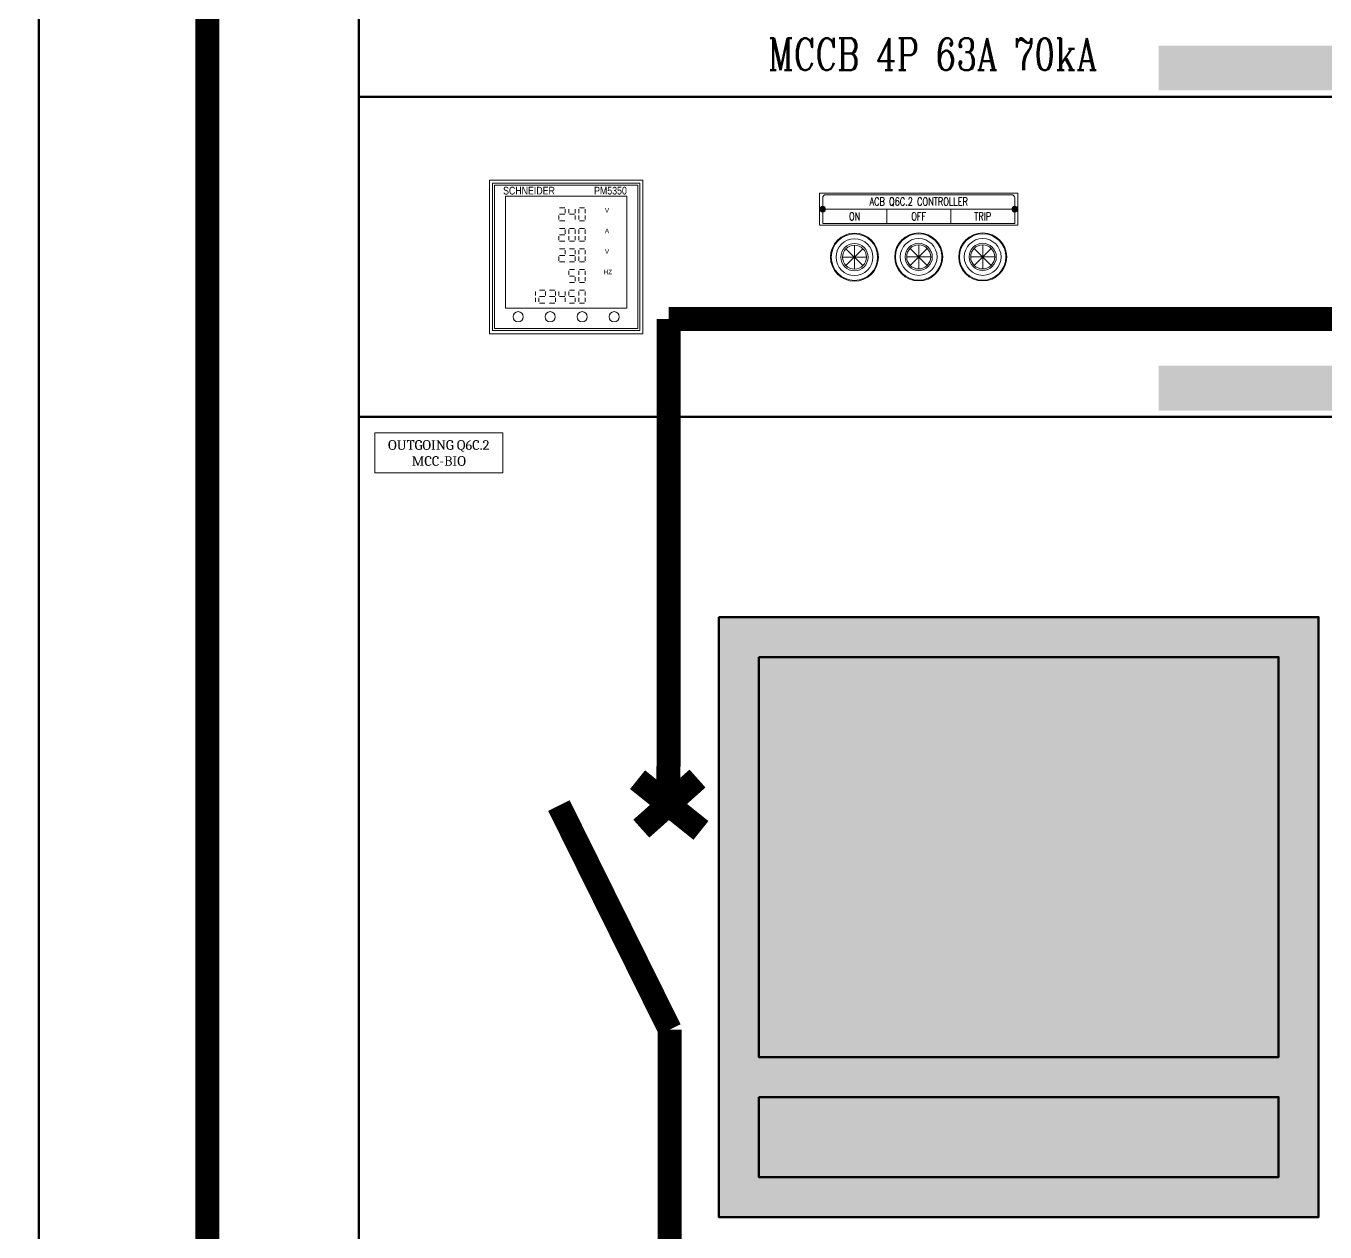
# Model space of a CAD drawing. Header units: millimetres. Extents: x -116965 to 323937, y 291661 to 566926.
# Drawn here: x -44140 to -43329, y 316929 to 317683 of the extents above; entities that cross this region are included whole.
import ezdxf
from ezdxf.enums import TextEntityAlignment as Align

# ---------------------------------------------------------------- set-up
doc = ezdxf.new("R2010")
doc.units = ezdxf.units.MM
doc.layers.get('0').update_dxf_attribs({"lineweight": 18})
for name, color, linetype, lineweight in [('BASE', 7, 'Continuous', 15), ('hw_Punch', 3, 'Continuous', 9), ('hw_Text', 7, 'Continuous', 13)]:
    doc.layers.add(name, color=color, linetype=linetype, lineweight=lineweight)
doc.layers.add('C00-00-00', color=7, linetype='Continuous')
for name, color, linetype, true_color in [('C32-AD-3C', 7, 'Continuous', 0x32ad3c), ('C34-3A-40', 7, 'Continuous', 0x343a40), ('C49-50-57', 7, 'Continuous', 0x495057), ('CAD-B5-BD', 7, 'Continuous', 0xadb5bd), ('CB1-00-43', 7, 'Continuous', 0xb10043)]:
    doc.layers.add(name, color=color, linetype=linetype, true_color=true_color)
doc.styles.add('hw_Block', font='complex.shx', dxfattribs={"width": 0.75})
doc.styles.add('hw_Block.', font='Cambria.ttf')
doc.styles.add('VnArial', font='')
doc.styles.get('VnArial').set_extended_font_data('.VnArial NarrowH')

# ---------------------------------------------------------------- blocks, each defined once
blk = doc.blocks.new('*U1759')
at = {"color": 1}
for p, q in [((-7.5, 0), (7.5, 0)), ((5.3, 5.3), (-5.3, -5.3)), ((-5.3, 5.3), (5.3, -5.3)), ((0, -7.5), (0, 7.5))]:
    blk.add_line(p, q, dxfattribs=at)
for radius in [15, 14.5]:
    blk.add_circle((0, 0), radius)
for radius in [8.5, 7.5]:
    blk.add_circle((0, 0), radius, dxfattribs=at)
at = {"layer": 'hw_Punch'}
blk.add_circle((0, 0), 11.5, dxfattribs=at)
blk = doc.blocks.new('*U1760')
at = {"color": 2}
for p, q in [((5.3, 5.3), (-5.3, -5.3)), ((-5.3, 5.3), (5.3, -5.3)), ((0, -7.5), (0, 7.5)), ((-7.5, 0), (7.5, 0))]:
    blk.add_line(p, q, dxfattribs=at)
for radius in [15, 14.5]:
    blk.add_circle((0, 0), radius)
for radius in [8.5, 7.5]:
    blk.add_circle((0, 0), radius, dxfattribs=at)
at = {"layer": 'hw_Punch'}
blk.add_circle((0, 0), 11.5, dxfattribs=at)
blk = doc.blocks.new('*U1767')
at = {"color": 3}
for p, q in [((5.3, 5.3), (-5.3, -5.3)), ((-5.3, 5.3), (5.3, -5.3)), ((0, -7.5), (0, 7.5)), ((-7.5, 0), (7.5, 0))]:
    blk.add_line(p, q, dxfattribs=at)
for radius in [15, 14.5]:
    blk.add_circle((0, 0), radius)
for radius in [8.5, 7.5]:
    blk.add_circle((0, 0), radius, dxfattribs=at)
at = {"layer": 'hw_Punch'}
blk.add_circle((0, 0), 11.5, dxfattribs=at)
blk = doc.blocks.new('1232')
at = {"color": 7, "linetype": 'Continuous', "lineweight": 13}
for p, q in [((43.43, 71.35), (43.43, 73.92)), ((43.84, 78.67), (47.07, 78.67)), ((43.84, 74.65), (47.07, 74.65)), ((47.48, 77.94), (47.48, 75.37)), ((49.66, 77.94), (49.66, 75.37)), ((50.08, 74.65), (53.3, 74.65)), ((53.72, 77.94), (53.72, 75.37)), ((53.72, 71.35), (53.72, 73.92)), ((55.9, 77.94), (55.9, 75.37)), ((55.9, 71.35), (55.9, 73.92)), ((56.31, 78.67), (59.54, 78.67)), ((59.95, 77.94), (59.95, 75.37)), ((59.95, 71.35), (59.95, 73.92)), ((43.84, 70.62), (47.07, 70.62)), ((43.84, 65.82), (47.07, 65.82)), ((47.48, 65.09), (47.48, 62.52)), ((49.66, 65.09), (49.66, 62.52)), ((50.08, 65.82), (53.3, 65.82)), ((53.72, 65.09), (53.72, 62.52)), ((55.9, 65.09), (55.9, 62.52)), ((56.31, 70.62), (59.54, 70.62)), ((56.31, 65.82), (59.54, 65.82)), ((59.95, 65.09), (59.95, 62.52)), ((43.43, 58.49), (43.43, 61.06)), ((43.84, 61.79), (47.07, 61.79)), ((43.84, 57.77), (47.07, 57.77)), ((49.66, 58.49), (49.66, 61.06)), ((50.08, 57.77), (53.3, 57.77)), ((53.72, 58.49), (53.72, 61.06)), ((55.9, 58.49), (55.9, 61.06)), ((56.31, 57.77), (59.54, 57.77)), ((59.95, 58.49), (59.95, 61.06)), ((43.84, 52.96), (47.07, 52.96)), ((43.84, 48.94), (47.07, 48.94)), ((47.48, 52.23), (47.48, 49.66)), ((50.08, 52.96), (53.3, 52.96)), ((50.08, 48.94), (53.3, 48.94)), ((53.72, 52.23), (53.72, 49.66)), ((55.9, 52.23), (55.9, 49.66)), ((56.31, 52.96), (59.54, 52.96)), ((59.95, 52.23), (59.95, 49.66)), ((43.43, 45.64), (43.43, 48.21)), ((43.84, 44.91), (47.07, 44.91)), ((50.08, 44.91), (53.3, 44.91)), ((53.72, 45.64), (53.72, 48.21)), ((55.9, 45.64), (55.9, 48.21)), ((56.31, 44.91), (59.54, 44.91)), ((59.95, 45.64), (59.95, 48.21)), ((49.66, 39.38), (49.66, 36.81)), ((50.08, 40.1), (53.3, 40.1)), ((50.08, 36.08), (53.3, 36.08)), ((53.72, 32.78), (53.72, 35.35)), ((55.9, 39.38), (55.9, 36.81)), ((55.9, 32.78), (55.9, 35.35)), ((56.31, 40.1), (59.54, 40.1)), ((59.95, 39.38), (59.95, 36.81)), ((59.95, 32.78), (59.95, 35.35)), ((28.79, 26.5), (28.79, 23.93)), ((31.38, 27.23), (34.61, 27.23)), ((35.02, 26.5), (35.02, 23.93)), ((37.61, 27.23), (40.84, 27.23)), ((41.25, 26.5), (41.25, 23.93)), ((43.43, 26.5), (43.43, 23.93)), ((47.48, 26.5), (47.48, 23.93)), ((49.66, 26.5), (49.66, 23.93)), ((50.08, 32.06), (53.3, 32.06)), ((50.08, 27.23), (53.3, 27.23)), ((55.9, 26.5), (55.9, 23.93)), ((56.31, 32.06), (59.54, 32.06)), ((56.31, 27.23), (59.54, 27.23)), ((59.95, 26.5), (59.95, 23.93)), ((28.79, 19.91), (28.79, 22.47)), ((30.97, 19.91), (30.97, 22.47)), ((31.38, 23.2), (34.61, 23.2)), ((31.38, 19.18), (34.61, 19.18)), ((37.61, 23.2), (40.84, 23.2)), ((37.61, 19.18), (40.84, 19.18)), ((41.25, 19.91), (41.25, 22.47)), ((43.84, 23.2), (47.07, 23.2)), ((47.48, 19.91), (47.48, 22.47)), ((50.08, 23.2), (53.3, 23.2)), ((50.08, 19.18), (53.3, 19.18)), ((53.72, 19.91), (53.72, 22.47)), ((55.9, 19.91), (55.9, 22.47)), ((56.31, 19.18), (59.54, 19.18)), ((59.95, 19.91), (59.95, 22.47))]:
    blk.add_line(p, q, dxfattribs=at)
at = {"layer": 'BASE', "lineweight": 13}
for points in [[(96, 0), (0, 0), (0, 96), (96, 96)], [(3.2, 3.2), (92.8, 3.2), (92.8, 92.8), (3.2, 92.8)], [(10, 16.06), (86, 16.06), (86, 86), (10, 86)]]:
    blk.add_lwpolyline(points, close=True, dxfattribs=at)
at = {"layer": 'BASE', "color": 3, "lineweight": 13}
blk.add_lwpolyline([(2, 2), (94, 2), (94, 94), (2, 94)], close=True, dxfattribs=at)
at = {"layer": 'BASE', "lineweight": 13}
for centre in [(18, 10.61), (38, 10.61), (58, 10.61), (78, 10.61)]:
    blk.add_circle(centre, 3.2, dxfattribs=at)
at = {"layer": 'hw_Text', "lineweight": 13, "style": 'VnArial'}
for s, height, p in [('Schneider', 4.8, (24.76, 89.41)), ('V', 2.88, (73.53, 77.14)), ('A', 2.88, (73.53, 64.28)), ('V', 2.88, (73.53, 51.43)), ('Hz', 2.88, (74.05, 38.57))]:
    blk.add_text(s, height=height, rotation=360, dxfattribs=at).set_placement(p, align=Align.MIDDLE_CENTER)
at = {"layer": 'hw_Text', "color": 1, "lineweight": 13, "style": 'VnArial'}
blk.add_text('PM5350', height=4.8, rotation=360, dxfattribs=at).set_placement((75.69, 89.41), align=Align.MIDDLE_CENTER)
blk = doc.blocks.new('Load Outgoingx')
at = {"color": 0, "lineweight": 5, "ltscale": 0.7}
blk.add_lwpolyline([(10, -10), (10, -35), (90, -35), (90, -10)], close=True, dxfattribs=at)
at = {"color": 0, "lineweight": 5, "style": 'hw_Block.'}
for tag, p in [('LINE1', (50, -17.5)), ('LINE2', (50, -27.5))]:
    blk.add_attdef(tag, text='', height=6, dxfattribs=at).set_placement(p, align=Align.MIDDLE_CENTER)

msp = doc.modelspace()

# ---------------------------------------------------------------- hatches: boundary and pattern name
h = msp.add_hatch(color=0)
h.dxf.hatch_style = 1
h.paths.add_polyline_path([(-43642.505228, 317569.731443, 0.4142135624), (-43643.768317, 317568.468354, 0.4142135624), (-43642.505228, 317567.205265)])
h.paths.add_polyline_path([(-43642.505228, 317569.731443), (-43642.505228, 317568.468354), (-43641.242139, 317568.468354, 0.4142135624)])
h.paths.add_polyline_path([(-43641.242139, 317568.468354), (-43642.505228, 317568.468354), (-43642.505228, 317567.205265, 0.4142135624)])
h = msp.add_hatch(color=0)
h.dxf.hatch_style = 1
h.paths.add_polyline_path([(-43522.505228, 317569.731443, 0.4142135624), (-43523.768317, 317568.468354, 0.4142135624), (-43522.505228, 317567.205265)])
h.paths.add_polyline_path([(-43522.505228, 317569.731443), (-43522.505228, 317568.468354), (-43521.242139, 317568.468354, 0.4142135624)])
h.paths.add_polyline_path([(-43521.242139, 317568.468354), (-43522.505228, 317568.468354), (-43522.505228, 317567.205265, 0.4142135624)])
at = {"layer": 'C00-00-00'}
h = msp.add_hatch(color=256, dxfattribs=at)
h.dxf.hatch_style = 2
h.paths.add_polyline_path([(-43432.539577, 317670.592077), (-43240.566377, 317670.592077), (-43240.566377, 317642.595983), (-43432.539577, 317642.595983)])
h = msp.add_hatch(color=256, dxfattribs=at)
h.dxf.hatch_style = 2
h.paths.add_polyline_path([(-43432.539577, 317470.619992), (-43240.566377, 317470.619992), (-43240.566377, 317442.623902), (-43432.539577, 317442.623902)])
h = msp.add_hatch(color=256, dxfattribs=at)
h.dxf.hatch_style = 2
h.paths.add_polyline_path([(-43707.501189, 317313.641908), (-43332.553532, 317313.641908), (-43332.553532, 316938.694252), (-43707.501189, 316938.694252)])
h = msp.add_hatch(color=256, dxfattribs=at)
h.dxf.hatch_style = 2
h.paths.add_polyline_path([(-43467.534689, 317258.649583), (-43447.537483, 317258.649583), (-43447.537483, 317043.679596), (-43467.534689, 317043.679596)])
h = msp.add_hatch(color=256, dxfattribs=at)
h.dxf.hatch_style = 2
h.paths.add_polyline_path([(-43515.028061, 317223.654471), (-43482.532595, 317223.654471), (-43482.532595, 317198.657958), (-43515.028061, 317198.657958)])
at = {"layer": 'C32-AD-3C'}
h = msp.add_hatch(color=256, dxfattribs=at)
h.dxf.hatch_style = 2
h.paths.add_polyline_path([(-43677.505376, 317213.655864), (-43622.513054, 317213.655864), (-43622.513054, 317113.669824), (-43677.505376, 317113.669824)])
h = msp.add_hatch(color=256, dxfattribs=at)
h.dxf.hatch_style = 2
h.paths.add_polyline_path([(-43557.522126, 317173.661449), (-43532.525617, 317173.661449), (-43532.525617, 317163.662846), (-43557.522126, 317163.662846)])
at = {"layer": 'C34-3A-40'}
h = msp.add_hatch(color=256, dxfattribs=at)
h.dxf.hatch_style = 2
h.paths.add_polyline_path([(-43682.504679, 317288.645395), (-43357.550045, 317288.645395), (-43357.550045, 317038.680292), (-43682.504679, 317038.680292)])
h = msp.add_hatch(color=256, dxfattribs=at)
h.dxf.hatch_style = 2
h.paths.add_polyline_path([(-43682.504679, 317013.683783), (-43357.550045, 317013.683783), (-43357.550045, 316963.690761), (-43682.504679, 316963.690761)])
at = {"layer": 'C49-50-57'}
h = msp.add_hatch(color=256, dxfattribs=at)
h.dxf.hatch_style = 2
h.paths.add_polyline_path([(-43467.534689, 317258.649583), (-43447.537483, 317258.649583), (-43447.537483, 317151.164589), (-43467.534689, 317151.164589)])
at = {"layer": 'CAD-B5-BD'}
h = msp.add_hatch(color=256, dxfattribs=at)
h.dxf.hatch_style = 2
h.paths.add_polyline_path([(-43672.506077, 317208.656564), (-43627.512358, 317208.656564), (-43627.512358, 317163.662846), (-43672.506077, 317163.662846)])
at = {"layer": 'CB1-00-43'}
h = msp.add_hatch(color=256, dxfattribs=at)
h.dxf.hatch_style = 2
h.paths.add_polyline_path([(-43557.522126, 317223.654471), (-43525.026664, 317223.654471), (-43525.026664, 317198.657958), (-43557.522126, 317198.657958)])

# ---------------------------------------------------------------- linework, layer by layer
for p, q in [((-43622.505228, 317538.468354), (-43622.505228, 317538.468354)), ((-43622.505228, 317538.468354), (-43622.505228, 317538.468354)), ((-43582.505228, 317538.468354), (-43582.505228, 317538.468354)), ((-43582.505228, 317538.468354), (-43582.505228, 317538.468354)), ((-43542.505228, 317538.468354), (-43542.505228, 317538.468354)), ((-43542.505228, 317538.468354), (-43542.505228, 317538.468354))]:
    msp.add_line(p, q)
at = {"color": 1, "lineweight": -3, "ltscale": 5, "const_width": 15}
for points in [[(-44027.109109, 316738.722167), (-44027.109109, 318638.456958)], [(-43738.88756, 317196.555883), (-43738.692924, 317499.92827)], [(-43179.603785, 317499.92827), (-43738.692924, 317499.92827)], [(-43718.579272, 317180.323443), (-43758.225492, 317212.012717)], [(-43755.883126, 317181.403992), (-43720.741778, 317212.733215)], [(-43738.049885, 317055.852471), (-43807.373353, 317195.852471)], [(-43738.049885, 317055.852471), (-43738.049885, 316738.722167)]]:
    msp.add_lwpolyline(points, dxfattribs=at)
for points in [[(-43644.505228, 317578.468354), (-43520.505228, 317578.468354), (-43520.505228, 317558.468354), (-43644.505228, 317558.468354)], [(-43642.505228, 317568.468354), (-43602.505228, 317568.468354), (-43602.505228, 317559.468354), (-43642.505228, 317559.468354)], [(-43602.505228, 317568.468354), (-43562.505228, 317568.468354), (-43562.505228, 317559.468354), (-43602.505228, 317559.468354)], [(-43562.505228, 317568.468354), (-43522.505228, 317568.468354), (-43522.505228, 317559.468354), (-43562.505228, 317559.468354)]]:
    msp.add_lwpolyline(points, close=True)
msp.add_lwpolyline([(-43640.505228, 317577.468354), (-43524.505228, 317577.468354, -0.4142135624), (-43522.505228, 317575.468354), (-43522.505228, 317559.468354), (-43642.505228, 317559.468354), (-43642.505228, 317575.468354, -0.4142135624)], format="xyb", close=True)
for centre, radius in [((-43642.505228, 317568.468354), 1.75), ((-43642.505228, 317568.468354), 1.263089), ((-43522.505228, 317568.468354), 1.75), ((-43522.505228, 317568.468354), 1.263089)]:
    msp.add_circle(centre, radius)
at = {"layer": 'C00-00-00', "lineweight": 211}
msp.add_lwpolyline([(-43932.469782, 318738.443002), (-43232.567492, 318738.443002), (-43232.567492, 316538.750083), (-43932.469782, 316538.750083)], close=True, dxfattribs=at)
at = {"layer": 'C00-00-00', "lineweight": 100}
for points in [[(-44532.386032, 318638.456958), (-44132.441867, 318638.456958), (-44132.441867, 316638.736127), (-44532.386032, 316638.736127)], [(-44132.441867, 318638.456958), (-43932.469782, 318638.456958), (-43932.469782, 316638.736127), (-44132.441867, 316638.736127)], [(-43932.469782, 317838.568627), (-43232.567492, 317838.568627), (-43232.567492, 317638.596542), (-43932.469782, 317638.596542)], [(-43932.469782, 317638.596542), (-43232.567492, 317638.596542), (-43232.567492, 317438.624458), (-43932.469782, 317438.624458)], [(-43932.469782, 317438.624458), (-43232.567492, 317438.624458), (-43232.567492, 316838.708208), (-43932.469782, 316838.708208)]]:
    msp.add_lwpolyline(points, close=True, dxfattribs=at)
at = {"layer": 'C00-00-00', "lineweight": 50}
for points in [[(-43707.501189, 317313.641908), (-43332.553532, 317313.641908), (-43332.553532, 316938.694252), (-43707.501189, 316938.694252)], [(-43682.504679, 317288.645395), (-43357.550045, 317288.645395), (-43357.550045, 317038.680292), (-43682.504679, 317038.680292)], [(-43682.504679, 317013.683783), (-43357.550045, 317013.683783), (-43357.550045, 316963.690761), (-43682.504679, 316963.690761)]]:
    msp.add_lwpolyline(points, close=True, dxfattribs=at)

# ---------------------------------------------------------------- block references
for name, p in [('1232', (-43850.831229, 317490.6105)), ('*U1767', (-43622.647373, 317538.468354)), ('*U1759', (-43582.505228, 317538.6105)), ('*U1760', (-43542.505228, 317538.6105))]:
    msp.add_blockref(name, p)
at = {"lineweight": -3}
msp.add_blockref('Load Outgoingx', (-43932.469782, 317438.624458), dxfattribs=at).add_auto_attribs({'LINE2': 'MCC-BIO', 'LINE1': 'OUTGOING Q6C.2'})

# ---------------------------------------------------------------- texts
at = {"color": 2, "insert": (-43573.798147, 317665.205728), "char_height": 20, "attachment_point": 5, "style": 'hw_Block'}
msp.add_mtext_dynamic_manual_height_columns('MCCB 4P 63A 70kA', width=280.32785492, gutter_width=12.5, heights=[0], dxfattribs=at)
at = {"char_height": 5, "attachment_point": 5, "style": 'hw_Block'}
for s, width, insert in [('ACB Q6C.2 CONTROLLER', 114.69911192, (-43582.505228, 317572.968354)), ('ON', 61.04856746, (-43622.505228, 317563.968354)), ('OFF', 61.04856746, (-43582.505228, 317563.968354)), ('TRIP', 61.04856746, (-43542.505228, 317563.968354))]:
    msp.add_mtext_dynamic_manual_height_columns(s, width=width, gutter_width=12.5, heights=[0], dxfattribs=dict(at, insert=insert))

doc.saveas('drawing.dxf')
